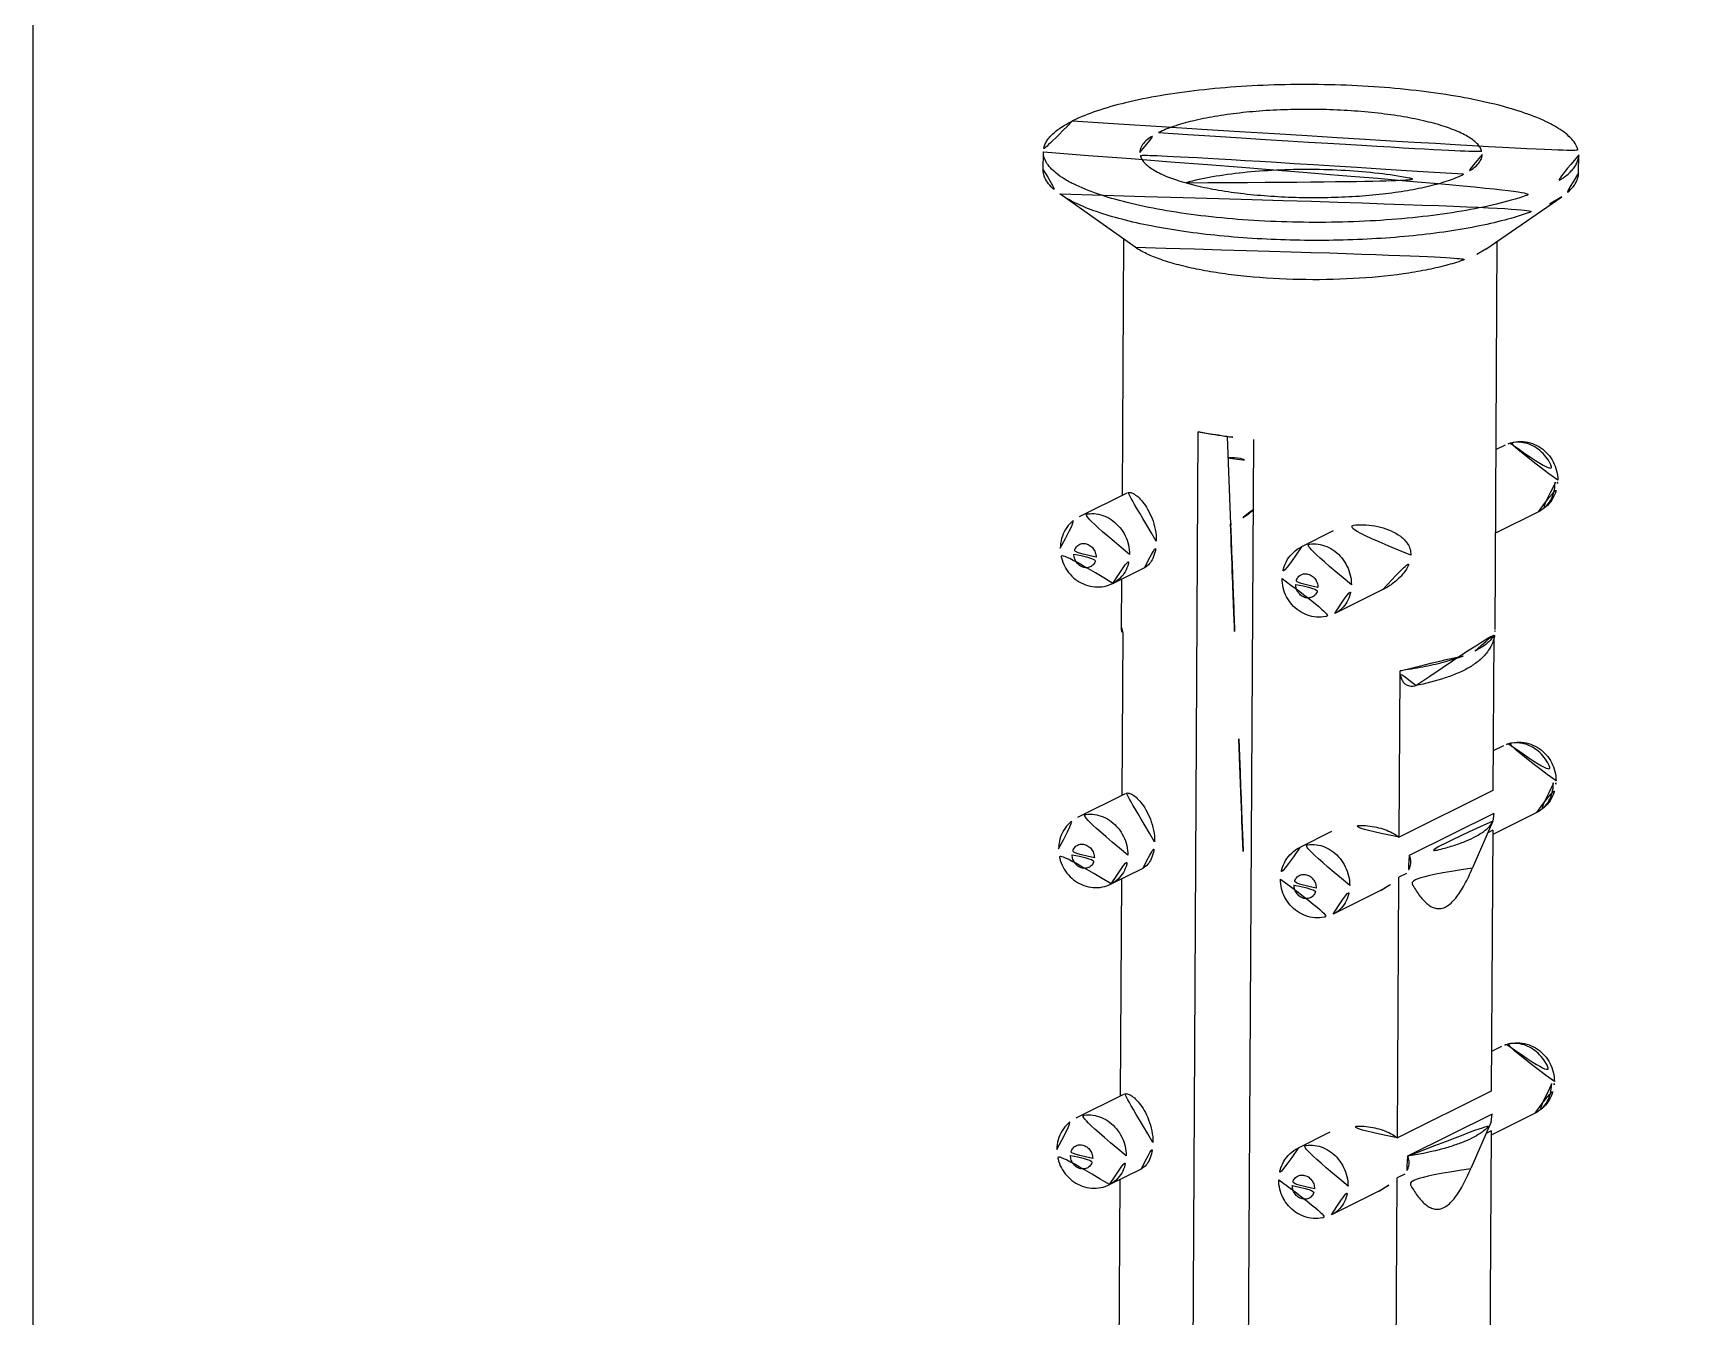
# Model space of a CAD drawing. Extents: x 16296675204 to 16296683393, y -37409618576 to -37409617244.
# Drawn here: x 16296678382.16 to 16296678408.82, y -37409618065.56 to -37409618044.93 of the extents above; entities that cross this region are included whole.
import ezdxf

# ---------------------------------------------------------------- set-up
doc = ezdxf.new("R2010")
doc.units = 0
doc.header["$LTSCALE"] = 10
doc.header["$MEASUREMENT"] = 0
doc.layers.get('0').update_dxf_attribs({"linetype": 'CONTINUOUS'})
doc.layers.add('02___PRT_ALL_AXES', color=7, linetype='CONTINUOUS')

msp = doc.modelspace()

# ---------------------------------------------------------------- linework, layer by layer
at = {"color": 7, "linetype": 'Continuous'}
for p, q in [((16296678400.710119, -37409618080.620667), (16296678400.874649, -37409618051.343536)), ((16296678401.339251, -37409618051.418159), (16296678401.3923, -37409618052.82254)), ((16296678401.60095, -37409618080.742371), (16296678401.76549, -37409618051.465233)), ((16296678399.642771, -37409618054.484154), (16296678399.66227, -37409618054.573349)), ((16296678405.64266, -37409618054.5186), (16296678405.64267, -37409618054.517868)), ((16296678405.61998, -37409618057.4739), (16296678404.26413, -37409618058.151627)), ((16296678405.60527, -37409618057.597359), (16296678405.280081, -37409618058.348732)), ((16296678405.61998, -37409618057.4739), (16296678405.605249, -37409618057.597527)), ((16296678405.60453, -37409618057.744492), (16296678405.52422, -37409618057.784637)), ((16296678404.218189, -37409618058.437469), (16296678404.097811, -37409618058.497643)), ((16296678405.592831, -37409618062.305107), (16296678404.23698, -37409618062.982841)), ((16296678405.578119, -37409618062.428574), (16296678405.25293, -37409618063.179947)), ((16296678405.578091, -37409618062.428726), (16296678405.592831, -37409618062.305107)), ((16296678405.577379, -37409618062.575699), (16296678405.49707, -37409618062.615837)), ((16296678404.191031, -37409618063.268677), (16296678404.07065, -37409618063.32885))]:
    msp.add_line(p, q, dxfattribs=at)
msp.add_lwpolyline([(16296678435.47621, -37409618087.429237), (16296678382.15984, -37409618087.429237), (16296678382.15984, -37409618005.089531), (16296678435.47621, -37409618005.089531)], close=True)
for centre, radius, start, end in [((16296678406.00202, -37409618051.955017), 0.447859, 105.0907784, 116.5407124), ((16296678405.972139, -37409618052.160637), 0.632541, 359.6900716, 3.3253834), ((16296678406.043871, -37409618052.114212), 0.604471, 354.7316924, 359.6765207), ((16296678405.441231, -37409618054.516663), 0.201441, 350.7530369, 359.4483311), ((16296680377.810579, -37409617979.998787), 1977.757652, 182.210250721, 182.346745411), ((16296678405.974871, -37409618056.786232), 0.447859, 105.0907784, 116.5407124), ((16296678405.944981, -37409618056.991837), 0.632541, 359.6900716, 3.3253834), ((16296678406.01671, -37409618056.945427), 0.604471, 354.7316924, 359.6765207), ((16296678405.94772, -37409618061.617447), 0.447859, 105.0907784, 116.5407124), ((16296678405.91783, -37409618061.823059), 0.632541, 359.6900716, 3.3253834), ((16296678405.989559, -37409618061.776627), 0.604471, 354.7316924, 359.6765207)]:
    msp.add_arc(centre, radius, start, end, dxfattribs=at)
for points, knots in [([(16296678400.235821, -37409618046.533043), (16296678400.313709, -37409618046.49411), (16296678400.493179, -37409618046.423393), (16296678400.79521, -37409618046.338928), (16296678401.14917, -37409618046.268288), (16296678401.54538, -37409618046.213577), (16296678401.973089, -37409618046.176453), (16296678402.4205, -37409618046.157997), (16296678402.87525, -37409618046.158783), (16296678403.32476, -37409618046.178772), (16296678403.75659, -37409618046.217377), (16296678404.15884, -37409618046.273499), (16296678404.520531, -37409618046.345413), (16296678404.8318, -37409618046.431053), (16296678405.053869, -37409618046.515747), (16296678405.19792, -37409618046.590828), (16296678405.28256, -37409618046.645866), (16296678405.34955, -37409618046.702606), (16296678405.39851, -37409618046.761032), (16296678405.428801, -37409618046.821274), (16296678405.435671, -37409618046.863251), (16296678405.43556, -37409618046.883202)], [0, 0, 0, 0, 0.047875552, 0.105682441, 0.172286466, 0.246166262, 0.32549361, 0.408250515, 0.492298473, 0.575455552, 0.655569983, 0.730594545, 0.798663888, 0.858182694, 0.907945264, 0.92896365, 0.947396828, 0.963346738, 0.977068785, 0.989033275, 1, 1, 1, 1]), ([(16296678399.935671, -37409618046.852203), (16296678399.935841, -37409618046.823807), (16296678399.951719, -37409618046.761887), (16296678400.014429, -37409618046.678688), (16296678400.111691, -37409618046.600327), (16296678400.19112, -37409618046.555382), (16296678400.235821, -37409618046.533043)], [0, 0, 0, 0, 0.186145526, 0.403764732, 0.672393075, 1, 1, 1, 1]), ([(16296678405.13541, -37409618047.202362), (16296678405.057529, -37409618047.241287), (16296678404.87805, -37409618047.311996), (16296678404.576019, -37409618047.396469), (16296678404.222059, -37409618047.46711), (16296678403.825859, -37409618047.52182), (16296678403.39814, -37409618047.558952), (16296678402.950729, -37409618047.5774), (16296678402.495979, -37409618047.576622), (16296678402.046471, -37409618047.556633), (16296678401.614639, -37409618047.518013), (16296678401.212391, -37409618047.461899), (16296678400.8507, -37409618047.389977), (16296678400.539431, -37409618047.304337), (16296678400.31736, -37409618047.219643), (16296678400.173309, -37409618047.144569), (16296678400.088671, -37409618047.089531), (16296678400.021681, -37409618047.032784), (16296678399.972719, -37409618046.974373), (16296678399.94243, -37409618046.914131), (16296678399.93556, -37409618046.872147), (16296678399.935671, -37409618046.852203)], [0, 0, 0, 0, 0.047875552, 0.105682441, 0.172286466, 0.246166262, 0.32549361, 0.408250515, 0.492298473, 0.575455552, 0.655569983, 0.730594545, 0.798663888, 0.858182694, 0.907945264, 0.92896365, 0.947396828, 0.963346738, 0.977068785, 0.989033275, 1, 1, 1, 1]), ([(16296678405.43556, -37409618046.883202), (16296678405.43539, -37409618046.911591), (16296678405.41951, -37409618046.973503), (16296678405.35681, -37409618047.056709), (16296678405.259541, -37409618047.135063), (16296678405.180111, -37409618047.180023), (16296678405.13541, -37409618047.202362)], [0, 0, 0, 0, 0.186145526, 0.403764732, 0.672393075, 1, 1, 1, 1]), ([(16296678400.67791, -37409618047.337891), (16296678400.817471, -37409618047.300438), (16296678401.12039, -37409618047.236633), (16296678401.603979, -37409618047.171227), (16296678402.13188, -37409618047.132042), (16296678402.68232, -37409618047.120796), (16296678403.232679, -37409618047.138031), (16296678403.76033, -37409618047.182983), (16296678404.24354, -37409618047.253639), (16296678404.54604, -37409618047.32074), (16296678404.685341, -37409618047.359711)], [0, 0, 0, 0, 0.10723184, 0.229384911, 0.361946773, 0.499860382, 0.637792109, 0.770408355, 0.892646223, 1, 1, 1, 1]), ([(16296678400.874649, -37409618051.343536), (16296678401.015989, -37409618051.37133), (16296678401.31212, -37409618051.419388), (16296678401.610291, -37409618051.451874), (16296678401.76549, -37409618051.465233)], [0, 0, 0, 0, 0.480442195, 1, 1, 1, 1]), ([(16296678406.648331, -37409618052.11763), (16296678406.648609, -37409618052.067017), (16296678406.636419, -37409618051.965179), (16296678406.58206, -37409618051.821648), (16296678406.494961, -37409618051.695183), (16296678406.38019, -37409618051.593643), (16296678406.24416, -37409618051.523888), (16296678406.0951, -37409618051.491379), (16296678405.943069, -37409618051.499367), (16296678405.846701, -37409618051.53196), (16296678405.801901, -37409618051.554352)], [0, 0, 0, 0, 0.125412163, 0.251172451, 0.376846193, 0.502210914, 0.627115299, 0.751613101, 0.875868664, 1, 1, 1, 1]), ([(16296678405.88542, -37409618051.522614), (16296678405.924561, -37409618051.512047), (16296678406.007219, -37409618051.501373), (16296678406.132721, -37409618051.517693), (16296678406.254459, -37409618051.564827), (16296678406.404119, -37409618051.665703), (16296678406.548389, -37409618051.850273), (16296678406.59831, -37409618052.032494), (16296678406.603609, -37409618052.12394)], [0, 0, 0, 0, 0.114836293, 0.232872755, 0.355002748, 0.481207114, 0.740522847, 1, 1, 1, 1]), ([(16296678406.33843, -37409618052.627731), (16296678406.381161, -37409618052.606369), (16296678406.461411, -37409618052.552116), (16296678406.556499, -37409618052.442627), (16296678406.621031, -37409618052.3125), (16296678406.641371, -37409618052.217583), (16296678406.645781, -37409618052.169724)], [0, 0, 0, 0, 0.24938222, 0.499005027, 0.74905058, 1, 1, 1, 1]), ([(16296678406.60467, -37409618052.164047), (16296678406.604389, -37409618052.213257), (16296678406.592421, -37409618052.310272), (16296678406.539061, -37409618052.443977), (16296678406.45365, -37409618052.55455), (16296678406.37846, -37409618052.607697), (16296678406.33843, -37409618052.627724)], [0, 0, 0, 0, 0.26305497, 0.516337838, 0.760764768, 1, 1, 1, 1]), ([(16296678398.65774, -37409618053.212677), (16296678398.658039, -37409618053.160271), (16296678398.67226, -37409618053.055183), (16296678398.73452, -37409618052.909286), (16296678398.83411, -37409618052.78614), (16296678398.92108, -37409618052.725853), (16296678398.96764, -37409618052.702583)], [0, 0, 0, 0, 0.250995241, 0.50113091, 0.750689667, 1, 1, 1, 1]), ([(16296678399.770399, -37409618053.312279), (16296678399.770691, -37409618053.260902), (16296678399.75849, -37409618053.156807), (16296678399.705179, -37409618053.008888), (16296678399.620159, -37409618052.876427), (16296678399.50905, -37409618052.768333), (16296678399.379, -37409618052.69191), (16296678399.23843, -37409618052.652679), (16296678399.09697, -37409618052.653908), (16296678399.008141, -37409618052.682327), (16296678398.96764, -37409618052.702583)], [0, 0, 0, 0, 0.129451959, 0.261224906, 0.393027892, 0.522644409, 0.648310085, 0.769235401, 0.885888901, 1, 1, 1, 1]), ([(16296678401.3923, -37409618052.82254), (16296678401.40321, -37409618053.110481), (16296678401.44693, -37409618054.262032), (16296678401.49102, -37409618055.413567), (16296678401.524429, -37409618056.277161)], [0, 0, 0, 0, 0.250045396, 1, 1, 1, 1]), ([(16296678399.232349, -37409618053.354431), (16296678399.2325, -37409618053.328789), (16296678399.223209, -37409618053.276733), (16296678399.18478, -37409618053.208412), (16296678399.12693, -37409618053.15757), (16296678399.05731, -37409618053.132042), (16296678398.98584, -37409618053.136978), (16296678398.924761, -37409618053.172943), (16296678398.88489, -37409618053.233101), (16296678398.87616, -37409618053.281281), (16296678398.87602, -37409618053.305763)], [0, 0, 0, 0, 0.13222119, 0.266287333, 0.39709956, 0.521213518, 0.638907507, 0.754510424, 0.873783701, 1, 1, 1, 1]), ([(16296678403.33374, -37409618053.799057), (16296678403.33403, -37409618053.747681), (16296678403.321831, -37409618053.643593), (16296678403.268511, -37409618053.495667), (16296678403.1835, -37409618053.363213), (16296678403.07239, -37409618053.255112), (16296678402.942341, -37409618053.178688), (16296678402.801769, -37409618053.139458), (16296678402.660311, -37409618053.140694), (16296678402.57148, -37409618053.169113), (16296678402.530979, -37409618053.189362)], [0, 0, 0, 0, 0.129451958, 0.261224906, 0.393027891, 0.522644409, 0.648310085, 0.769235401, 0.885888901, 1, 1, 1, 1]), ([(16296678399.504169, -37409618053.775948), (16296678399.45937, -37409618053.798347), (16296678399.363001, -37409618053.83094), (16296678399.21096, -37409618053.838928), (16296678399.06188, -37409618053.806396), (16296678398.92584, -37409618053.736641), (16296678398.81106, -37409618053.635078), (16296678398.723989, -37409618053.508614), (16296678398.66964, -37409618053.365097), (16296678398.657459, -37409618053.263283), (16296678398.65774, -37409618053.212677)], [0, 0, 0, 0, 0.124126653, 0.248392657, 0.372910641, 0.497833568, 0.623206885, 0.748876612, 0.874606125, 1, 1, 1, 1]), ([(16296678398.87602, -37409618053.305763), (16296678398.87587, -37409618053.331398), (16296678398.88516, -37409618053.383453), (16296678398.92359, -37409618053.451767), (16296678398.98144, -37409618053.502617), (16296678399.05106, -37409618053.528137), (16296678399.12253, -37409618053.523209), (16296678399.183611, -37409618053.487251), (16296678399.22348, -37409618053.427094), (16296678399.23221, -37409618053.378906), (16296678399.232349, -37409618053.354431)], [0, 0, 0, 0, 0.13221819, 0.266285748, 0.397098632, 0.521213565, 0.638908393, 0.75451196, 0.873786294, 1, 1, 1, 1]), ([(16296678399.504169, -37409618053.77594), (16296678399.544189, -37409618053.755928), (16296678399.61939, -37409618053.702766), (16296678399.70479, -37409618053.592201), (16296678399.75816, -37409618053.458488), (16296678399.77013, -37409618053.361488), (16296678399.770399, -37409618053.312279)], [0, 0, 0, 0, 0.239235232, 0.483662162, 0.73694503, 1, 1, 1, 1]), ([(16296678402.530979, -37409618053.189346), (16296678402.484421, -37409618053.212624), (16296678402.397449, -37409618053.272919), (16296678402.297859, -37409618053.396057), (16296678402.2356, -37409618053.541962), (16296678402.22138, -37409618053.647049), (16296678402.221081, -37409618053.699463)], [0, 0, 0, 0, 0.249297278, 0.498857891, 0.749003889, 1, 1, 1, 1]), ([(16296678402.795691, -37409618053.841209), (16296678402.795839, -37409618053.815567), (16296678402.786539, -37409618053.763512), (16296678402.748119, -37409618053.69519), (16296678402.69026, -37409618053.644348), (16296678402.620649, -37409618053.61882), (16296678402.549179, -37409618053.623756), (16296678402.488091, -37409618053.659714), (16296678402.448231, -37409618053.719879), (16296678402.439501, -37409618053.768051), (16296678402.43936, -37409618053.792526)], [0, 0, 0, 0, 0.132221257, 0.26628734, 0.397099522, 0.521213448, 0.638907473, 0.75451043, 0.873783761, 1, 1, 1, 1]), ([(16296678402.221081, -37409618053.699463), (16296678402.2208, -37409618053.750061), (16296678402.232981, -37409618053.851913), (16296678402.28735, -37409618053.995438), (16296678402.374439, -37409618054.121902), (16296678402.48922, -37409618054.22345), (16296678402.62525, -37409618054.293198), (16296678402.774309, -37409618054.325706), (16296678402.92634, -37409618054.317719), (16296678403.022699, -37409618054.285133), (16296678403.067511, -37409618054.262733)], [0, 0, 0, 0, 0.125412162, 0.251172451, 0.376846193, 0.502210914, 0.627115299, 0.751613101, 0.875868664, 1, 1, 1, 1]), ([(16296678402.43936, -37409618053.792526), (16296678402.439211, -37409618053.818176), (16296678402.4485, -37409618053.870232), (16296678402.486931, -37409618053.938553), (16296678402.544781, -37409618053.989403), (16296678402.614401, -37409618054.014923), (16296678402.685869, -37409618054.009987), (16296678402.74695, -37409618053.97403), (16296678402.786819, -37409618053.913857), (16296678402.795549, -37409618053.865692), (16296678402.795691, -37409618053.841209)], [0, 0, 0, 0, 0.132218383, 0.26628557, 0.397098539, 0.521213399, 0.638908307, 0.754511804, 0.873786469, 1, 1, 1, 1]), ([(16296678403.067499, -37409618054.262718), (16296678403.107531, -37409618054.242706), (16296678403.18273, -37409618054.189537), (16296678403.268129, -37409618054.078979), (16296678403.321501, -37409618053.945267), (16296678403.333469, -37409618053.848259), (16296678403.33374, -37409618053.799057)], [0, 0, 0, 0, 0.239235232, 0.483662162, 0.73694503, 1, 1, 1, 1]), ([(16296678399.642771, -37409618054.484154), (16296678399.642691, -37409618054.496651), (16296678399.64402, -37409618054.546227), (16296678399.65188, -37409618054.595612), (16296678399.66111, -37409618054.631523)], [0, 0, 0, 0, 0.252143014, 1, 1, 1, 1]), ([(16296678404.369261, -37409618055.419861), (16296678404.52762, -37409618055.387337), (16296678404.754219, -37409618055.33075), (16296678405.034321, -37409618055.226547), (16296678405.21406, -37409618055.139397), (16296678405.34763, -37409618055.051193), (16296678405.441971, -37409618054.968391), (16296678405.50609, -37409618054.89711), (16296678405.56176, -37409618054.815819), (16296678405.60626, -37409618054.72467), (16296678405.635559, -37409618054.62426), (16296678405.642469, -37409618054.553749), (16296678405.64267, -37409618054.517868)], [0, 0, 0, 0, 0.288312346, 0.415172977, 0.532420101, 0.643891525, 0.699359369, 0.755882774, 0.814419349, 0.874526973, 0.936014721, 1, 1, 1, 1]), ([(16296678405.31522, -37409618054.866096), (16296678405.360189, -37409618054.84362), (16296678405.440861, -37409618054.798393), (16296678405.54178, -37409618054.720558), (16296678405.610979, -37409618054.638977), (16296678405.635349, -37409618054.577988), (16296678405.640051, -37409618054.549026)], [0, 0, 0, 0, 0.321918083, 0.590635956, 0.812163078, 1, 1, 1, 1]), ([(16296678404.11644, -37409618055.181824), (16296678404.238741, -37409618055.164703), (16296678404.47073, -37409618055.12674), (16296678404.795469, -37409618055.054367), (16296678405.07468, -37409618054.970787), (16296678405.241671, -37409618054.902863), (16296678405.31522, -37409618054.866096)], [0, 0, 0, 0, 0.297801306, 0.56655152, 0.801708571, 1, 1, 1, 1]), ([(16296678404.36923, -37409618055.419884), (16296678404.342661, -37409618055.425346), (16296678404.30163, -37409618055.429512), (16296678404.247881, -37409618055.419853), (16296678404.208759, -37409618055.402573), (16296678404.1723, -37409618055.372009), (16296678404.141439, -37409618055.32489), (16296678404.120449, -37409618055.25956), (16296678404.116289, -37409618055.209343), (16296678404.11644, -37409618055.181824)], [0, 0, 0, 0, 0.1974708, 0.29464256, 0.394971035, 0.505331411, 0.636214856, 0.799643005, 1, 1, 1, 1]), ([(16296678406.62118, -37409618056.948837), (16296678406.62146, -37409618056.898232), (16296678406.60927, -37409618056.796387), (16296678406.554911, -37409618056.652847), (16296678406.46781, -37409618056.52639), (16296678406.353041, -37409618056.424843), (16296678406.216999, -37409618056.355087), (16296678406.067949, -37409618056.322594), (16296678405.91592, -37409618056.330566), (16296678405.81955, -37409618056.363167), (16296678405.77475, -37409618056.385567)], [0, 0, 0, 0, 0.125412163, 0.251172451, 0.376846193, 0.502210914, 0.627115299, 0.751613101, 0.875868664, 1, 1, 1, 1]), ([(16296678405.858271, -37409618056.353821), (16296678405.897409, -37409618056.343269), (16296678405.98007, -37409618056.332581), (16296678406.10557, -37409618056.3489), (16296678406.22731, -37409618056.396049), (16296678406.37697, -37409618056.49691), (16296678406.52124, -37409618056.68148), (16296678406.571159, -37409618056.863701), (16296678406.57646, -37409618056.955147)], [0, 0, 0, 0, 0.114836293, 0.232872755, 0.355002748, 0.481207114, 0.740522847, 1, 1, 1, 1]), ([(16296678406.311279, -37409618057.458939), (16296678406.35401, -37409618057.437576), (16296678406.434259, -37409618057.383331), (16296678406.52935, -37409618057.273849), (16296678406.59387, -37409618057.143707), (16296678406.61422, -37409618057.04879), (16296678406.618629, -37409618057.000923)], [0, 0, 0, 0, 0.24938222, 0.499005027, 0.74905058, 1, 1, 1, 1]), ([(16296678406.577511, -37409618056.99527), (16296678406.57724, -37409618057.044472), (16296678406.565269, -37409618057.141479), (16296678406.511909, -37409618057.275192), (16296678406.4265, -37409618057.385757), (16296678406.351311, -37409618057.438919), (16296678406.311279, -37409618057.458931)], [0, 0, 0, 0, 0.26305497, 0.516337838, 0.760764768, 1, 1, 1, 1]), ([(16296678398.63059, -37409618058.043877), (16296678398.63089, -37409618057.991493), (16296678398.645109, -37409618057.886391), (16296678398.707371, -37409618057.740494), (16296678398.806959, -37409618057.617363), (16296678398.89393, -37409618057.55706), (16296678398.940491, -37409618057.533783)], [0, 0, 0, 0, 0.250995241, 0.50113091, 0.750689667, 1, 1, 1, 1]), ([(16296678399.74325, -37409618058.143494), (16296678399.74354, -37409618058.092117), (16296678399.73134, -37409618057.988022), (16296678399.67802, -37409618057.840103), (16296678399.59301, -37409618057.707642), (16296678399.481899, -37409618057.599548), (16296678399.351839, -37409618057.523117), (16296678399.211281, -37409618057.483887), (16296678399.06982, -37409618057.485123), (16296678398.980989, -37409618057.513542), (16296678398.940491, -37409618057.533791)], [0, 0, 0, 0, 0.129451959, 0.261224906, 0.393027892, 0.522644409, 0.648310085, 0.769235401, 0.885888901, 1, 1, 1, 1]), ([(16296678405.605181, -37409618057.597519), (16296678405.591949, -37409618057.628067), (16296678405.549129, -37409618057.689873), (16296678405.45577, -37409618057.770576), (16296678405.32954, -37409618057.847633), (16296678405.171459, -37409618057.920433), (16296678404.983021, -37409618057.988319), (16296678404.679569, -37409618058.075241), (16296678404.435209, -37409618058.123772), (16296678404.26413, -37409618058.151627)], [0, 0, 0, 0, 0.067093248, 0.148631885, 0.247367668, 0.364164632, 0.498855896, 0.650665362, 1, 1, 1, 1]), ([(16296678399.47702, -37409618058.607147), (16296678399.432211, -37409618058.629547), (16296678399.33585, -37409618058.662148), (16296678399.183809, -37409618058.670143), (16296678399.034731, -37409618058.637619), (16296678398.898689, -37409618058.567848), (16296678398.783911, -37409618058.466293), (16296678398.696831, -37409618058.339821), (16296678398.642481, -37409618058.196312), (16296678398.63031, -37409618058.094482), (16296678398.63059, -37409618058.043877)], [0, 0, 0, 0, 0.124126653, 0.248392657, 0.372910641, 0.497833568, 0.623206885, 0.748876612, 0.874606125, 1, 1, 1, 1]), ([(16296678398.848869, -37409618058.136963), (16296678398.848721, -37409618058.162613), (16296678398.858009, -37409618058.214668), (16296678398.896441, -37409618058.282982), (16296678398.95429, -37409618058.333817), (16296678399.023911, -37409618058.35936), (16296678399.095381, -37409618058.354424), (16296678399.15646, -37409618058.318459), (16296678399.196329, -37409618058.258301), (16296678399.205059, -37409618058.210121), (16296678399.2052, -37409618058.185654)], [0, 0, 0, 0, 0.132221131, 0.266287173, 0.397099323, 0.521213199, 0.638907094, 0.754510036, 0.873782984, 1, 1, 1, 1]), ([(16296678399.2052, -37409618058.185654), (16296678399.205351, -37409618058.160004), (16296678399.196051, -37409618058.107941), (16296678399.157631, -37409618058.039627), (16296678399.09977, -37409618057.988777), (16296678399.030161, -37409618057.963249), (16296678398.958679, -37409618057.968193), (16296678398.8976, -37409618058.00415), (16296678398.85774, -37409618058.064308), (16296678398.849001, -37409618058.112488), (16296678398.848869, -37409618058.136963)], [0, 0, 0, 0, 0.13222119, 0.266287333, 0.39709956, 0.521213518, 0.638907507, 0.754510424, 0.873783701, 1, 1, 1, 1]), ([(16296678399.477011, -37409618058.607147), (16296678399.51704, -37409618058.587143), (16296678399.592239, -37409618058.533974), (16296678399.677641, -37409618058.423424), (16296678399.73101, -37409618058.289703), (16296678399.742979, -37409618058.192703), (16296678399.74325, -37409618058.143494)], [0, 0, 0, 0, 0.239235232, 0.483662162, 0.73694503, 1, 1, 1, 1]), ([(16296678402.50382, -37409618058.020561), (16296678402.45727, -37409618058.043831), (16296678402.3703, -37409618058.104134), (16296678402.27071, -37409618058.227272), (16296678402.20845, -37409618058.373169), (16296678402.19422, -37409618058.478256), (16296678402.19393, -37409618058.530663)], [0, 0, 0, 0, 0.249297278, 0.498857891, 0.749003889, 1, 1, 1, 1]), ([(16296678403.306589, -37409618058.630257), (16296678403.306881, -37409618058.578903), (16296678403.29468, -37409618058.4748), (16296678403.24136, -37409618058.326874), (16296678403.156349, -37409618058.19442), (16296678403.04524, -37409618058.086327), (16296678402.91518, -37409618058.009903), (16296678402.77462, -37409618057.970673), (16296678402.63316, -37409618057.971893), (16296678402.544331, -37409618058.00032), (16296678402.50383, -37409618058.020569)], [0, 0, 0, 0, 0.129451958, 0.261224906, 0.393027891, 0.522644409, 0.648310085, 0.769235401, 0.885888901, 1, 1, 1, 1]), ([(16296678404.26413, -37409618058.151627), (16296678404.273331, -37409618058.17112), (16296678404.288071, -37409618058.21418), (16296678404.29085, -37409618058.287048), (16296678404.26762, -37409618058.365273), (16296678404.236731, -37409618058.413773), (16296678404.218189, -37409618058.437469)], [0, 0, 0, 0, 0.211627653, 0.441487896, 0.704516923, 1, 1, 1, 1]), ([(16296678402.768539, -37409618058.672417), (16296678402.768681, -37409618058.646782), (16296678402.75939, -37409618058.594719), (16296678402.72097, -37409618058.526413), (16296678402.663111, -37409618058.475563), (16296678402.593491, -37409618058.450027), (16296678402.52202, -37409618058.454964), (16296678402.460939, -37409618058.490929), (16296678402.42108, -37409618058.551086), (16296678402.41234, -37409618058.599274), (16296678402.412201, -37409618058.623741)], [0, 0, 0, 0, 0.132221257, 0.26628734, 0.397099522, 0.521213448, 0.638907473, 0.75451043, 0.873783761, 1, 1, 1, 1]), ([(16296678405.277941, -37409618058.353699), (16296678405.239429, -37409618058.442772), (16296678405.17905, -37409618058.571602), (16296678405.086361, -37409618058.730057), (16296678405.015079, -37409618058.831062), (16296678404.94038, -37409618058.913109), (16296678404.8624, -37409618058.971916), (16296678404.78162, -37409618059.00351), (16296678404.7013, -37409618059.004753), (16296678404.626289, -37409618058.979477), (16296678404.557289, -37409618058.934387), (16296678404.492901, -37409618058.874298), (16296678404.40988, -37409618058.775543), (16296678404.315901, -37409618058.629463), (16296678404.25034, -37409618058.503677), (16296678404.218189, -37409618058.437469)], [0, 0, 0, 0, 0.173087809, 0.253248541, 0.327149648, 0.39319113, 0.450410232, 0.499910326, 0.545212741, 0.590633428, 0.638989322, 0.691185098, 0.747191114, 0.868708797, 1, 1, 1, 1]), ([(16296678402.19393, -37409618058.530663), (16296678402.193649, -37409618058.581268), (16296678402.20583, -37409618058.683113), (16296678402.260189, -37409618058.826637), (16296678402.34729, -37409618058.95311), (16296678402.46207, -37409618059.054657), (16296678402.598101, -37409618059.124397), (16296678402.74715, -37409618059.156914), (16296678402.899191, -37409618059.148933), (16296678402.99555, -37409618059.116333), (16296678403.040359, -37409618059.093933)], [0, 0, 0, 0, 0.125412163, 0.251172451, 0.376846193, 0.502210914, 0.627115299, 0.751613101, 0.875868664, 1, 1, 1, 1]), ([(16296678402.412201, -37409618058.623741), (16296678402.41206, -37409618058.649384), (16296678402.42135, -37409618058.701447), (16296678402.45978, -37409618058.76976), (16296678402.51763, -37409618058.820602), (16296678402.58725, -37409618058.846138), (16296678402.65872, -37409618058.841202), (16296678402.719801, -37409618058.805237), (16296678402.759661, -37409618058.745079), (16296678402.7684, -37409618058.696899), (16296678402.768539, -37409618058.672417)], [0, 0, 0, 0, 0.13222205, 0.266287787, 0.397099981, 0.521213768, 0.638907688, 0.75451057, 0.873783815, 1, 1, 1, 1]), ([(16296678403.04035, -37409618059.093933), (16296678403.080379, -37409618059.073914), (16296678403.155581, -37409618059.020752), (16296678403.24098, -37409618058.910187), (16296678403.29435, -37409618058.776466), (16296678403.306311, -37409618058.679466), (16296678403.306589, -37409618058.630257)], [0, 0, 0, 0, 0.239235232, 0.483662162, 0.73694503, 1, 1, 1, 1]), ([(16296678406.594021, -37409618061.780052), (16296678406.594311, -37409618061.729439), (16296678406.582121, -37409618061.627602), (16296678406.52776, -37409618061.484062), (16296678406.44066, -37409618061.357597), (16296678406.32589, -37409618061.256058), (16296678406.18985, -37409618061.186302), (16296678406.0408, -37409618061.153801), (16296678405.888769, -37409618061.161789), (16296678405.7924, -37409618061.194382), (16296678405.747601, -37409618061.216766)], [0, 0, 0, 0, 0.125412163, 0.251172451, 0.376846193, 0.502210914, 0.627115299, 0.751613101, 0.875868664, 1, 1, 1, 1]), ([(16296678405.83112, -37409618061.185028), (16296678405.87026, -37409618061.174477), (16296678405.952921, -37409618061.163788), (16296678406.078421, -37409618061.180107), (16296678406.200159, -37409618061.227257), (16296678406.349819, -37409618061.328117), (16296678406.494089, -37409618061.512703), (16296678406.54401, -37409618061.694908), (16296678406.549311, -37409618061.786362)], [0, 0, 0, 0, 0.114836293, 0.232872755, 0.355002748, 0.481207114, 0.740522847, 1, 1, 1, 1]), ([(16296678406.28413, -37409618062.290154), (16296678406.326851, -37409618062.268791), (16296678406.40711, -37409618062.214546), (16296678406.502199, -37409618062.105057), (16296678406.566719, -37409618061.974922), (16296678406.58707, -37409618061.879997), (16296678406.59148, -37409618061.832138)], [0, 0, 0, 0, 0.24938222, 0.499005027, 0.74905058, 1, 1, 1, 1]), ([(16296678406.55036, -37409618061.826477), (16296678406.550091, -37409618061.875687), (16296678406.53812, -37409618061.972687), (16296678406.484751, -37409618062.106407), (16296678406.399349, -37409618062.216957), (16296678406.32415, -37409618062.270126), (16296678406.28413, -37409618062.290154)], [0, 0, 0, 0, 0.26305497, 0.516337838, 0.760764768, 1, 1, 1, 1]), ([(16296678398.603439, -37409618062.875092), (16296678398.603729, -37409618062.822693), (16296678398.61796, -37409618062.717613), (16296678398.68022, -37409618062.571709), (16296678398.77981, -37409618062.448563), (16296678398.866779, -37409618062.388268), (16296678398.91333, -37409618062.364998)], [0, 0, 0, 0, 0.250995241, 0.50113091, 0.750689667, 1, 1, 1, 1]), ([(16296678399.716101, -37409618062.974701), (16296678399.716391, -37409618062.923317), (16296678399.704189, -37409618062.819229), (16296678399.650869, -37409618062.67131), (16296678399.565861, -37409618062.538849), (16296678399.45475, -37409618062.430763), (16296678399.32469, -37409618062.354332), (16296678399.18413, -37409618062.315102), (16296678399.042669, -37409618062.31633), (16296678398.95384, -37409618062.344749), (16296678398.91334, -37409618062.365013)], [0, 0, 0, 0, 0.129451959, 0.261224906, 0.393027892, 0.522644409, 0.648310085, 0.769235401, 0.885888901, 1, 1, 1, 1]), ([(16296678404.23698, -37409618062.982841), (16296678404.408051, -37409618062.954987), (16296678404.65242, -37409618062.906448), (16296678404.95586, -37409618062.819527), (16296678405.14431, -37409618062.75164), (16296678405.302389, -37409618062.678841), (16296678405.428619, -37409618062.601784), (16296678405.52198, -37409618062.52108), (16296678405.5648, -37409618062.459282), (16296678405.57803, -37409618062.428726)], [0, 0, 0, 0, 0.349334638, 0.501144104, 0.635835368, 0.752632332, 0.851368115, 0.932906752, 1, 1, 1, 1]), ([(16296678399.449869, -37409618063.43837), (16296678399.40506, -37409618063.460762), (16296678399.308689, -37409618063.493362), (16296678399.156651, -37409618063.501343), (16296678399.00758, -37409618063.468826), (16296678398.871531, -37409618063.399063), (16296678398.75676, -37409618063.297501), (16296678398.66968, -37409618063.171043), (16296678398.61533, -37409618063.027519), (16296678398.603161, -37409618062.925697), (16296678398.603439, -37409618062.875092)], [0, 0, 0, 0, 0.124126653, 0.248392657, 0.372910641, 0.497833568, 0.623206885, 0.748876612, 0.874606125, 1, 1, 1, 1]), ([(16296678398.821711, -37409618062.968178), (16296678398.821569, -37409618062.99382), (16296678398.83086, -37409618063.045883), (16296678398.869289, -37409618063.114197), (16296678398.927139, -37409618063.165039), (16296678398.996759, -37409618063.190567), (16296678399.06823, -37409618063.185631), (16296678399.129311, -37409618063.149673), (16296678399.16917, -37409618063.089508), (16296678399.17791, -37409618063.041344), (16296678399.178049, -37409618063.016853)], [0, 0, 0, 0, 0.13222119, 0.266287333, 0.39709956, 0.521213518, 0.638907507, 0.754510424, 0.873783701, 1, 1, 1, 1]), ([(16296678399.178049, -37409618063.016853), (16296678399.17819, -37409618062.991211), (16296678399.1689, -37409618062.939163), (16296678399.13048, -37409618062.870827), (16296678399.07262, -37409618062.819992), (16296678399.003, -37409618062.794456), (16296678398.93153, -37409618062.7994), (16296678398.870449, -37409618062.835358), (16296678398.830589, -37409618062.895523), (16296678398.82185, -37409618062.943703), (16296678398.821711, -37409618062.968178)], [0, 0, 0, 0, 0.13222119, 0.266287333, 0.39709956, 0.521213518, 0.638907507, 0.754510424, 0.873783701, 1, 1, 1, 1]), ([(16296678402.476669, -37409618062.851784), (16296678402.43012, -37409618062.875053), (16296678402.343149, -37409618062.935341), (16296678402.243561, -37409618063.058479), (16296678402.181299, -37409618063.204376), (16296678402.16707, -37409618063.309471), (16296678402.16678, -37409618063.36187)], [0, 0, 0, 0, 0.249297278, 0.498857891, 0.749003889, 1, 1, 1, 1]), ([(16296678403.27944, -37409618063.461479), (16296678403.27973, -37409618063.410103), (16296678403.26753, -37409618063.306007), (16296678403.214211, -37409618063.158089), (16296678403.1292, -37409618063.025627), (16296678403.018089, -37409618062.917526), (16296678402.888029, -37409618062.84111), (16296678402.747471, -37409618062.80188), (16296678402.60601, -37409618062.803108), (16296678402.517179, -37409618062.831528), (16296678402.476681, -37409618062.851784)], [0, 0, 0, 0, 0.129451958, 0.261224906, 0.393027891, 0.522644409, 0.648310085, 0.769235401, 0.885888901, 1, 1, 1, 1]), ([(16296678404.23698, -37409618062.982841), (16296678404.24617, -37409618063.002319), (16296678404.2609, -37409618063.045357), (16296678404.26372, -37409618063.11824), (16296678404.240471, -37409618063.196472), (16296678404.20957, -37409618063.244987), (16296678404.191031, -37409618063.268677)], [0, 0, 0, 0, 0.211465199, 0.441327156, 0.704593952, 1, 1, 1, 1]), ([(16296678399.44986, -37409618063.438362), (16296678399.489889, -37409618063.41835), (16296678399.56509, -37409618063.365189), (16296678399.65049, -37409618063.254623), (16296678399.703859, -37409618063.120911), (16296678399.71582, -37409618063.023903), (16296678399.716101, -37409618062.974701)], [0, 0, 0, 0, 0.239235232, 0.483662162, 0.73694503, 1, 1, 1, 1]), ([(16296678405.25079, -37409618063.184914), (16296678405.212271, -37409618063.273987), (16296678405.151899, -37409618063.402817), (16296678405.05921, -37409618063.561272), (16296678404.98793, -37409618063.662277), (16296678404.913219, -37409618063.744324), (16296678404.835251, -37409618063.803131), (16296678404.754471, -37409618063.834717), (16296678404.67415, -37409618063.835953), (16296678404.59914, -37409618063.810677), (16296678404.53013, -37409618063.765602), (16296678404.46575, -37409618063.705513), (16296678404.38273, -37409618063.606758), (16296678404.28875, -37409618063.460663), (16296678404.22319, -37409618063.3349), (16296678404.191031, -37409618063.268677)], [0, 0, 0, 0, 0.173087809, 0.253248541, 0.327149648, 0.39319113, 0.450410232, 0.499910326, 0.545212741, 0.590633428, 0.638989322, 0.691185098, 0.747191114, 0.868708797, 1, 1, 1, 1]), ([(16296678402.16678, -37409618063.36187), (16296678402.166491, -37409618063.412483), (16296678402.17868, -37409618063.51432), (16296678402.23304, -37409618063.65786), (16296678402.320141, -37409618063.784317), (16296678402.434919, -37409618063.885857), (16296678402.57095, -37409618063.95562), (16296678402.719999, -37409618063.988121), (16296678402.87203, -37409618063.980133), (16296678402.968399, -37409618063.94754), (16296678403.01321, -37409618063.925148)], [0, 0, 0, 0, 0.125412162, 0.251172451, 0.376846193, 0.502210914, 0.627115299, 0.751613101, 0.875868664, 1, 1, 1, 1]), ([(16296678402.38505, -37409618063.454964), (16296678402.384911, -37409618063.480598), (16296678402.394199, -37409618063.532654), (16296678402.432631, -37409618063.600983), (16296678402.49048, -37409618063.651817), (16296678402.560101, -37409618063.677353), (16296678402.631571, -37409618063.672409), (16296678402.69265, -37409618063.636452), (16296678402.73251, -37409618063.576286), (16296678402.741249, -37409618063.528107), (16296678402.74139, -37409618063.503632)], [0, 0, 0, 0, 0.132221257, 0.26628734, 0.397099522, 0.521213448, 0.638907473, 0.75451043, 0.873783761, 1, 1, 1, 1]), ([(16296678402.74139, -37409618063.503632), (16296678402.741529, -37409618063.477989), (16296678402.732241, -37409618063.425926), (16296678402.693821, -37409618063.357613), (16296678402.63596, -37409618063.30677), (16296678402.566339, -37409618063.281242), (16296678402.494869, -37409618063.286179), (16296678402.43379, -37409618063.322144), (16296678402.39393, -37409618063.382301), (16296678402.385189, -37409618063.430473), (16296678402.38505, -37409618063.454964)], [0, 0, 0, 0, 0.132221257, 0.26628734, 0.397099522, 0.521213448, 0.638907473, 0.75451043, 0.873783761, 1, 1, 1, 1]), ([(16296678403.013201, -37409618063.92514), (16296678403.05323, -37409618063.905128), (16296678403.128429, -37409618063.851967), (16296678403.213831, -37409618063.741402), (16296678403.2672, -37409618063.607689), (16296678403.27916, -37409618063.510681), (16296678403.27944, -37409618063.461479)], [0, 0, 0, 0, 0.239235232, 0.483662162, 0.73694503, 1, 1, 1, 1])]:
    msp.add_open_spline(points, degree=3, knots=knots, dxfattribs=at)
at = {"layer": '02___PRT_ALL_AXES', "color": 7, "linetype": 'Continuous'}
for p, q in [((16296678398.38405, -37409618047.133408), (16296678398.385679, -37409618046.843536)), ((16296678406.983919, -37409618047.18174), (16296678406.98555, -37409618046.891861)), ((16296678399.863001, -37409618048.375793), (16296678398.64835, -37409618047.51873)), ((16296678405.49111, -37409618048.40741), (16296678406.715309, -37409618047.564056)), ((16296678406.715309, -37409618047.564056), (16296678406.51458, -37409618047.680847)), ((16296678399.654711, -37409618052.359138), (16296678399.67783, -37409618048.245117)), ((16296678405.64267, -37409618054.517868), (16296678405.677731, -37409618048.278847)), ((16296678405.49111, -37409618048.40741), (16296678405.351061, -37409618048.488899)), ((16296678405.801901, -37409618051.554352), (16296678405.65892, -37409618051.625816)), ((16296678398.96764, -37409618052.702583), (16296678399.7304, -37409618052.321297)), ((16296678401.392691, -37409618052.831947), (16296678401.413139, -37409618052.821732)), ((16296678406.33843, -37409618052.627731), (16296678405.65136, -37409618052.971169)), ((16296678403.043619, -37409618052.933098), (16296678402.530979, -37409618053.189346)), ((16296678399.504169, -37409618053.775948), (16296678400.01697, -37409618053.519623)), ((16296678399.642771, -37409618054.484154), (16296678399.64715, -37409618053.704483)), ((16296678403.830259, -37409618053.881462), (16296678403.067511, -37409618054.262733)), ((16296678399.66227, -37409618054.573349), (16296678399.647619, -37409618057.180321)), ((16296678405.622021, -37409618054.632004), (16296678405.60813, -37409618057.103554)), ((16296678404.10141, -37409618057.856697), (16296678404.11644, -37409618055.181824)), ((16296678405.77475, -37409618056.385567), (16296678405.61171, -37409618056.467056)), ((16296678405.60813, -37409618057.103554), (16296678404.10141, -37409618057.856697)), ((16296678398.940491, -37409618057.533783), (16296678399.70327, -37409618057.152496)), ((16296678406.311279, -37409618057.458939), (16296678405.604151, -37409618057.812401)), ((16296678403.01639, -37409618057.764351), (16296678402.50382, -37409618058.020561)), ((16296678405.60453, -37409618057.744492), (16296678405.58098, -37409618061.934769)), ((16296678399.47702, -37409618058.607147), (16296678399.98971, -37409618058.350883)), ((16296678399.640051, -37409618058.525673), (16296678399.620461, -37409618062.011528)), ((16296678403.803129, -37409618058.712646), (16296678403.040359, -37409618059.093933)), ((16296678404.074261, -37409618062.68792), (16296678404.097811, -37409618058.497643)), ((16296678405.747601, -37409618061.216766), (16296678405.58456, -37409618061.298271)), ((16296678405.58098, -37409618061.934769), (16296678404.074261, -37409618062.68792)), ((16296678398.91333, -37409618062.364998), (16296678399.676121, -37409618061.983711)), ((16296678406.28413, -37409618062.290154), (16296678405.577, -37409618062.643623)), ((16296678402.989229, -37409618062.595573), (16296678402.476669, -37409618062.851784)), ((16296678405.577379, -37409618062.575699), (16296678405.553829, -37409618066.765984)), ((16296678399.449869, -37409618063.43837), (16296678399.962561, -37409618063.182098)), ((16296678399.6129, -37409618063.356873), (16296678399.593309, -37409618066.842743)), ((16296678403.77598, -37409618063.543869), (16296678403.01321, -37409618063.925148)), ((16296678404.0471, -37409618067.519127), (16296678404.07065, -37409618063.32885))]:
    msp.add_line(p, q, dxfattribs=at)
for points, knots in [([(16296678398.85503, -37409618046.344414), (16296678398.97681, -37409618046.283539), (16296678399.257441, -37409618046.172974), (16296678399.729719, -37409618046.040894), (16296678400.28318, -37409618045.930443), (16296678400.9027, -37409618045.844887), (16296678401.571489, -37409618045.786827), (16296678402.27107, -37409618045.757988), (16296678402.98214, -37409618045.759209), (16296678403.684999, -37409618045.790466), (16296678404.360241, -37409618045.850853), (16296678404.989201, -37409618045.938583), (16296678405.55475, -37409618046.051033), (16296678406.04146, -37409618046.184937), (16296678406.3887, -37409618046.317383), (16296678406.613951, -37409618046.434776), (16296678406.74629, -37409618046.520844), (16296678406.85104, -37409618046.609573), (16296678406.927589, -37409618046.700912), (16296678406.974951, -37409618046.795097), (16296678406.985701, -37409618046.860748), (16296678406.985531, -37409618046.891937)], [0, 0, 0, 0, 0.047875552, 0.105682441, 0.172286466, 0.246166262, 0.32549361, 0.408250515, 0.492298473, 0.575455552, 0.655569983, 0.730594545, 0.798663888, 0.858182694, 0.907945264, 0.92896365, 0.947396828, 0.963346738, 0.977068785, 0.989033275, 1, 1, 1, 1]), ([(16296678398.85503, -37409618046.344414), (16296678398.78513, -37409618046.379349), (16296678398.66106, -37409618046.449593), (16296678398.52783, -37409618046.55674), (16296678398.453251, -37409618046.646294), (16296678398.414841, -37409618046.71106), (16296678398.39131, -37409618046.776863), (16296678398.38583, -37409618046.82164), (16296678398.38571, -37409618046.84346)], [0, 0, 0, 0, 0.327021374, 0.595169581, 0.709531086, 0.81308833, 0.908677352, 1, 1, 1, 1]), ([(16296678398.38571, -37409618046.84346), (16296678398.38553, -37409618046.874649), (16296678398.39628, -37409618046.9403), (16296678398.44364, -37409618047.034477), (16296678398.520189, -37409618047.125832), (16296678398.624941, -37409618047.214561), (16296678398.75728, -37409618047.300621), (16296678398.982531, -37409618047.418007), (16296678399.329769, -37409618047.550453), (16296678399.816481, -37409618047.684357), (16296678400.38203, -37409618047.796806), (16296678401.011, -37409618047.884552), (16296678401.68623, -37409618047.944931), (16296678402.38909, -37409618047.976189), (16296678403.100161, -37409618047.977409), (16296678403.799749, -37409618047.948563), (16296678404.468531, -37409618047.890511), (16296678405.088051, -37409618047.804962), (16296678405.64152, -37409618047.694511), (16296678406.113791, -37409618047.562431), (16296678406.394421, -37409618047.451859), (16296678406.516199, -37409618047.390984)], [0, 0, 0, 0, 0.010966725, 0.022931215, 0.036653262, 0.052603172, 0.07103635, 0.092054736, 0.141817306, 0.201336112, 0.269405455, 0.344430017, 0.424544448, 0.507701527, 0.591749485, 0.67450639, 0.753833738, 0.827713534, 0.894317559, 0.952124448, 1, 1, 1, 1]), ([(16296678406.985531, -37409618046.891937), (16296678406.985399, -37409618046.913757), (16296678406.979919, -37409618046.958542), (16296678406.95639, -37409618047.024338), (16296678406.91798, -37409618047.089104), (16296678406.84341, -37409618047.178658), (16296678406.71018, -37409618047.285797), (16296678406.5861, -37409618047.356049), (16296678406.516199, -37409618047.390984)], [0, 0, 0, 0, 0.091322648, 0.186911669, 0.290468914, 0.404830419, 0.672978626, 1, 1, 1, 1]), ([(16296678398.384081, -37409618047.133408), (16296678398.3839, -37409618047.166496), (16296678398.39617, -37409618047.236557), (16296678398.449671, -37409618047.336319), (16296678398.535629, -37409618047.432716), (16296678398.60784, -37409618047.490143), (16296678398.648359, -37409618047.518723)], [0, 0, 0, 0, 0.205031678, 0.430850317, 0.69280398, 1, 1, 1, 1]), ([(16296678406.9839, -37409618047.18174), (16296678406.983721, -37409618047.214828), (16296678406.970659, -37409618047.284721), (16296678406.916071, -37409618047.383873), (16296678406.82902, -37409618047.479317), (16296678406.75614, -37409618047.535912), (16296678406.715269, -37409618047.564056)], [0, 0, 0, 0, 0.204978501, 0.430720612, 0.692642825, 1, 1, 1, 1]), ([(16296678398.648359, -37409618047.518723), (16296678398.728939, -37409618047.575569), (16296678398.922199, -37409618047.682053), (16296678399.258631, -37409618047.815361), (16296678399.665569, -37409618047.93589), (16296678400.134859, -37409618048.040901), (16296678400.65712, -37409618048.128113), (16296678401.42588, -37409618048.219887), (16296678402.43417, -37409618048.276756), (16296678403.451771, -37409618048.260712), (16296678404.248989, -37409618048.20153), (16296678404.806789, -37409618048.136307), (16296678405.320379, -37409618048.051201), (16296678405.77931, -37409618047.94809), (16296678406.174129, -37409618047.829247), (16296678406.41041, -37409618047.732933), (16296678406.51458, -37409618047.680847)], [0, 0, 0, 0, 0.036764204, 0.081807141, 0.134746461, 0.194816824, 0.260995282, 0.332068642, 0.483379437, 0.637104275, 0.71113424, 0.781344975, 0.846409165, 0.905141493, 0.956584097, 1, 1, 1, 1]), ([(16296678399.863001, -37409618048.375793), (16296678399.91921, -37409618048.415451), (16296678400.05406, -37409618048.489723), (16296678400.288771, -37409618048.582741), (16296678400.57268, -37409618048.666832), (16296678400.900089, -37409618048.740082), (16296678401.264469, -37409618048.800926), (16296678401.8008, -37409618048.864967), (16296678402.504299, -37409618048.904671), (16296678403.34552, -37409618048.891243), (16296678404.022909, -37409618048.829231), (16296678404.5179, -37409618048.747292), (16296678404.838091, -37409618048.675339), (16296678405.113541, -37409618048.592407), (16296678405.278391, -37409618048.525223), (16296678405.351061, -37409618048.488899)], [0, 0, 0, 0, 0.036767516, 0.081810204, 0.134749936, 0.194824445, 0.26100481, 0.332079068, 0.483395652, 0.637125736, 0.781337576, 0.846404173, 0.905137307, 0.956585436, 1, 1, 1, 1]), ([(16296678401.35021, -37409618051.761223), (16296678401.418501, -37409618051.756897), (16296678401.56291, -37409618051.762627), (16296678401.70196, -37409618051.812569), (16296678401.76473, -37409618051.853394)], [0, 0, 0, 0, 0.477501713, 1, 1, 1, 1]), ([(16296678400.200491, -37409618053.097298), (16296678400.20083, -37409618053.035187), (16296678400.18821, -37409618052.911247), (16296678400.138041, -37409618052.737808), (16296678400.06715, -37409618052.588013), (16296678399.987989, -37409618052.470467), (16296678399.910801, -37409618052.387123), (16296678399.84874, -37409618052.34063), (16296678399.804399, -37409618052.320511), (16296678399.776649, -37409618052.313606), (16296678399.7516, -37409618052.313469), (16296678399.736561, -37409618052.318153), (16296678399.72998, -37409618052.321503)], [0, 0, 0, 0, 0.18893117, 0.376116234, 0.546808373, 0.691114058, 0.805486661, 0.89118125, 0.924681345, 0.95303398, 0.977535423, 1, 1, 1, 1]), ([(16296678401.761181, -37409618052.590607), (16296678401.734159, -37409618052.616562), (16296678401.62715, -37409618052.706841), (16296678401.50458, -37409618052.776291), (16296678401.413071, -37409618052.821777)], [0, 0, 0, 0, 0.268314686, 1, 1, 1, 1]), ([(16296678404.28928, -37409618053.321426), (16296678404.289459, -37409618053.289719), (16296678404.280609, -37409618053.227547), (16296678404.24218, -37409618053.144363), (16296678404.187389, -37409618053.075348), (16296678404.100571, -37409618052.999046), (16296678403.97258, -37409618052.926399), (16296678403.80258, -37409618052.868073), (16296678403.61894, -37409618052.835587), (16296678403.359989, -37409618052.829147), (16296678403.161091, -37409618052.874443), (16296678403.042379, -37409618052.933731)], [0, 0, 0, 0, 0.064032378, 0.124563915, 0.182986521, 0.240724125, 0.357118649, 0.47736229, 0.602344146, 0.732014843, 1, 1, 1, 1]), ([(16296678400.015221, -37409618053.520477), (16296678400.073339, -37409618053.491493), (16296678400.14444, -37409618053.395248), (16296678400.191099, -37409618053.243263), (16296678400.200199, -37409618053.147812), (16296678400.200491, -37409618053.097298)], [0, 0, 0, 0, 0.406658984, 0.683746713, 1, 1, 1, 1]), ([(16296678403.832081, -37409618053.880547), (16296678403.887381, -37409618053.852783), (16296678403.99416, -37409618053.78804), (16296678404.11249, -37409618053.685066), (16296678404.19298, -37409618053.587723), (16296678404.26017, -37409618053.480179), (16296678404.288919, -37409618053.384727), (16296678404.28928, -37409618053.321426)], [0, 0, 0, 0, 0.246450856, 0.494856119, 0.620727925, 0.747907443, 1, 1, 1, 1]), ([(16296678400.17333, -37409618057.928513), (16296678400.173679, -37409618057.866417), (16296678400.16106, -37409618057.742493), (16296678400.11091, -37409618057.569077), (16296678400.04003, -37409618057.419281), (16296678399.96089, -37409618057.301743), (16296678399.883711, -37409618057.218384), (16296678399.82165, -37409618057.171883), (16296678399.777309, -37409618057.151741), (16296678399.749559, -37409618057.144836), (16296678399.72451, -37409618057.144669), (16296678399.709459, -37409618057.149353), (16296678399.702881, -37409618057.152687)], [0, 0, 0, 0, 0.188908674, 0.376073293, 0.54675457, 0.691061789, 0.805447283, 0.891159386, 0.924666629, 0.953027635, 0.977533432, 1, 1, 1, 1]), ([(16296678404.10141, -37409618057.856697), (16296678404.03264, -37409618057.802483), (16296678403.91069, -37409618057.741707), (16296678403.737181, -37409618057.692207), (16296678403.45178, -37409618057.645447), (16296678403.191429, -37409618057.676933), (16296678403.01523, -37409618057.764938)], [0, 0, 0, 0, 0.232176021, 0.353206422, 0.477864579, 1, 1, 1, 1]), ([(16296678399.98806, -37409618058.3517), (16296678400.04619, -37409618058.322701), (16296678400.11729, -37409618058.226463), (16296678400.16395, -37409618058.074478), (16296678400.17305, -37409618057.979019), (16296678400.17333, -37409618057.928513)], [0, 0, 0, 0, 0.406664804, 0.683745555, 1, 1, 1, 1]), ([(16296678403.804689, -37409618058.711884), (16296678403.83172, -37409618058.698311), (16296678403.937941, -37409618058.639687), (16296678404.035259, -37409618058.563873), (16296678404.097811, -37409618058.497643)], [0, 0, 0, 0, 0.249256891, 1, 1, 1, 1]), ([(16296678400.146179, -37409618062.75972), (16296678400.14653, -37409618062.697617), (16296678400.133909, -37409618062.5737), (16296678400.083759, -37409618062.400291), (16296678400.01288, -37409618062.250504), (16296678399.933741, -37409618062.13295), (16296678399.85656, -37409618062.049599), (16296678399.7945, -37409618062.00309), (16296678399.75016, -37409618061.982964), (16296678399.72241, -37409618061.976044), (16296678399.697359, -37409618061.975883), (16296678399.68231, -37409618061.98056), (16296678399.67573, -37409618061.983902)], [0, 0, 0, 0, 0.188908674, 0.376073293, 0.54675457, 0.691061789, 0.805447283, 0.891159386, 0.924666629, 0.953027635, 0.977533432, 1, 1, 1, 1]), ([(16296678404.074261, -37409618062.68792), (16296678404.005489, -37409618062.63369), (16296678403.883539, -37409618062.572929), (16296678403.71003, -37409618062.523407), (16296678403.424629, -37409618062.476662), (16296678403.16427, -37409618062.508133), (16296678402.988079, -37409618062.596153)], [0, 0, 0, 0, 0.232176021, 0.353206422, 0.477864579, 1, 1, 1, 1]), ([(16296678399.960911, -37409618063.182907), (16296678400.019039, -37409618063.153908), (16296678400.090139, -37409618063.057671), (16296678400.136801, -37409618062.905693), (16296678400.145901, -37409618062.810226), (16296678400.146179, -37409618062.75972)], [0, 0, 0, 0, 0.406664804, 0.683745555, 1, 1, 1, 1]), ([(16296678403.77754, -37409618063.543091), (16296678403.804569, -37409618063.529533), (16296678403.910789, -37409618063.470901), (16296678404.00811, -37409618063.395081), (16296678404.07065, -37409618063.32885)], [0, 0, 0, 0, 0.249256891, 1, 1, 1, 1])]:
    msp.add_open_spline(points, degree=3, knots=knots, dxfattribs=at)

doc.saveas('drawing.dxf')
